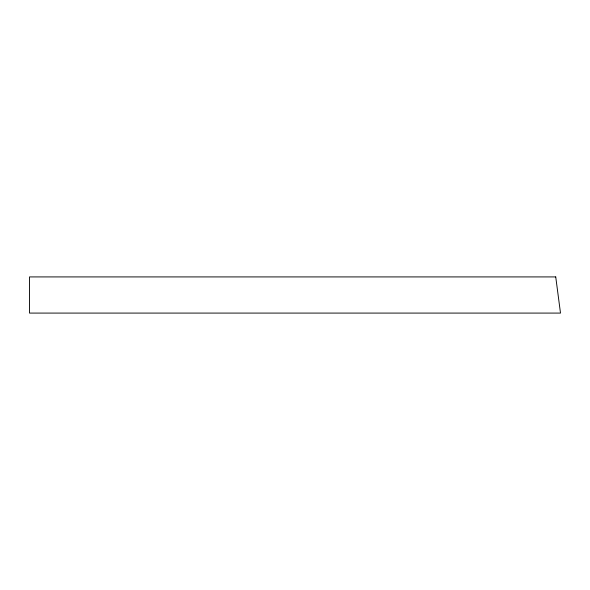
<?xml version="1.0" encoding="UTF-8"?>
<svg xmlns="http://www.w3.org/2000/svg" width="590" height="590" viewBox="0 0 590 590"><rect width="100%" height="100%" fill="white"/><g stroke="black" fill="none" stroke-linecap="round" stroke-linejoin="round"><path stroke-width="0.89" d="M555.736 276.917L29.5 276.917L29.5 313.084L560.5 313.084L555.736 276.917"/></g></svg>
